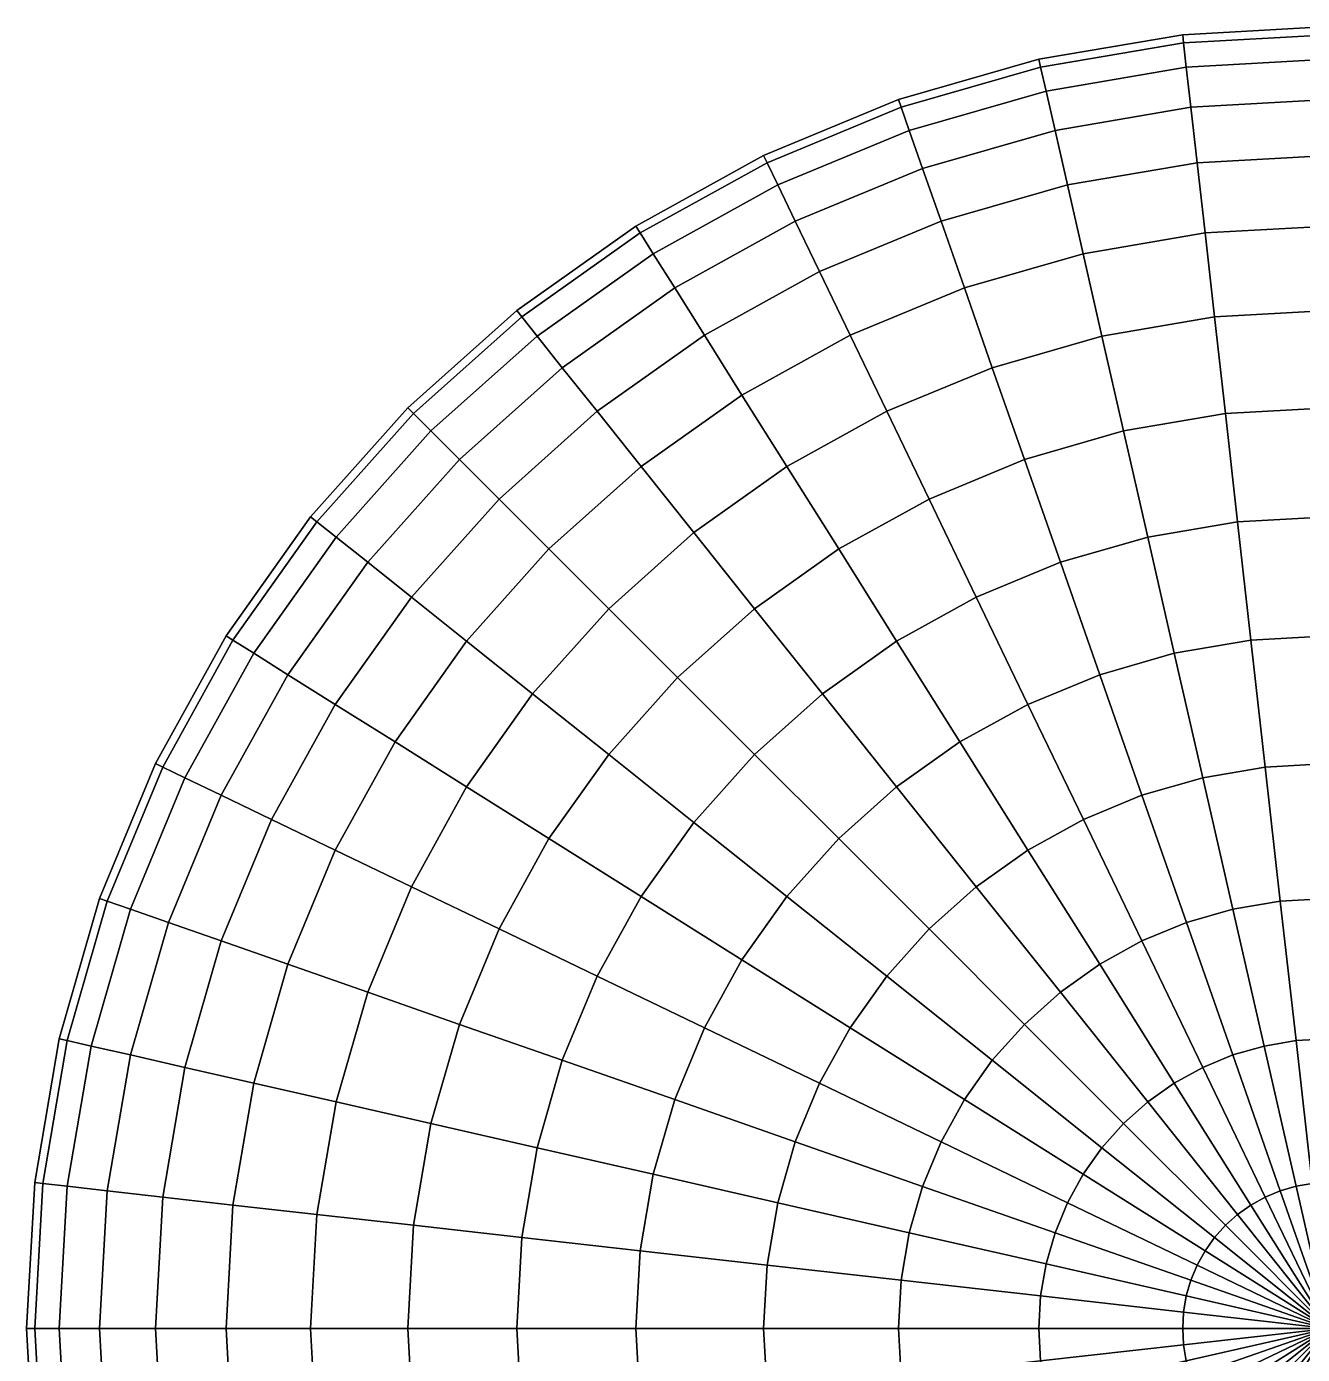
# Model space of a CAD drawing. Extents: x -1.37 to 1.37, y -1.37 to 1.37.
# Drawn here: x -1.367 to -0.027, y -0.027 to 1.367 of the extents above; entities that cross this region are included whole.
import ezdxf

# ---------------------------------------------------------------- set-up
doc = ezdxf.new("R2010")
doc.units = 0
doc.layers.add('SPH_RE', color=53, linetype='CONTINUOUS')

msp = doc.modelspace()

# ---------------------------------------------------------------- meshes
at = {"layer": 'SPH_RE'}
mesh = msp.add_polyface(dxfattribs=at)
corners = [(0, 0.9669, 0.4331), (0, 1.069, 0.5475), (-0.1197, 1.0623, 0.5475), (-0.1083, 0.9608, 0.4331), (-0.2379, 1.0422, 0.5475), (-0.2151, 0.9426, 0.4331), (-0.3531, 1.009, 0.5475), (-0.3193, 0.9126, 0.4331), (0, 1.1578, 0.6725), (-0.1296, 1.1505, 0.6725), (-0.2576, 1.1287, 0.6725), (-0.3824, 1.0928, 0.6725), (-0.5023, 1.0431, 0.6725), (-0.4638, 0.9632, 0.5475), (0, 1.2319, 0.8067), (-0.1379, 1.2242, 0.8067), (-0.2741, 1.201, 0.8067), (-0.4069, 1.1628, 0.8067), (-0.5345, 1.1099, 0.8067), (0, 1.2906, 0.9484), (-0.1445, 1.2825, 0.9484), (-0.2872, 1.2582, 0.9484), (-0.4263, 1.2182, 0.9484), (-0.56, 1.1628, 0.9484), (0, 1.3331, 1.0957), (-0.1493, 1.3247, 1.0957), (-0.2966, 1.2996, 1.0957), (-0.4403, 1.2582, 1.0957), (0, 1.3587, 1.2469), (-0.1521, 1.3502, 1.2469), (-0.3023, 1.3247, 1.2469), (-0.4488, 1.2825, 1.2469), (0, 1.3673, 1.4), (-0.1531, 1.3587, 1.4), (-0.3043, 1.3331, 1.4), (-0.4516, 1.2906, 1.4), (0, 1.3587, 1.5531), (-0.1521, 1.3502, 1.5531), (-0.3023, 1.3247, 1.5531), (-0.4488, 1.2825, 1.5531), (0, 1.3331, 1.7043), (-0.1493, 1.3247, 1.7043), (-0.2966, 1.2996, 1.7043), (-0.4403, 1.2582, 1.7043), (0, 1.2906, 1.8516), (-0.1445, 1.2825, 1.8516), (-0.2872, 1.2582, 1.8516), (-0.4263, 1.2182, 1.8516), (0, 1.2319, 1.9933), (-0.1379, 1.2242, 1.9933), (-0.2741, 1.201, 1.9933), (-0.4069, 1.1628, 1.9933), (-0.5345, 1.1099, 1.9933), (-0.56, 1.1628, 1.8516), (0, 1.1578, 2.1275), (-0.1296, 1.1505, 2.1275), (-0.2576, 1.1287, 2.1275), (-0.3824, 1.0928, 2.1275), (-0.5023, 1.0431, 2.1275), (0, 1.069, 2.2525), (-0.1197, 1.0623, 2.2525), (-0.2379, 1.0422, 2.2525), (-0.3531, 1.009, 2.2525), (-0.4638, 0.9632, 2.2525), (0, 0.9669, 2.3669), (-0.1083, 0.9608, 2.3669), (-0.2151, 0.9426, 2.3669), (-0.3193, 0.9126, 2.3669), (-0.4195, 0.8711, 2.3669)]
mesh.append_faces([[corners[k] for k in face] for face in [(0, 1, 2, 3), (3, 2, 4, 5), (5, 4, 6, 7), (1, 8, 9, 2), (2, 9, 10, 4), (4, 10, 11, 6), (6, 11, 12, 13), (8, 14, 15, 9), (9, 15, 16, 10), (10, 16, 17, 11), (11, 17, 18, 12), (14, 19, 20, 15), (15, 20, 21, 16), (16, 21, 22, 17), (17, 22, 23, 18), (19, 24, 25, 20), (20, 25, 26, 21), (21, 26, 27, 22), (24, 28, 29, 25), (25, 29, 30, 26), (26, 30, 31, 27), (28, 32, 33, 29), (29, 33, 34, 30), (30, 34, 35, 31), (32, 36, 37, 33), (33, 37, 38, 34), (34, 38, 39, 35), (36, 40, 41, 37), (37, 41, 42, 38), (38, 42, 43, 39), (40, 44, 45, 41), (41, 45, 46, 42), (42, 46, 47, 43), (44, 48, 49, 45), (45, 49, 50, 46), (46, 50, 51, 47), (47, 51, 52, 53), (48, 54, 55, 49), (49, 55, 56, 50), (50, 56, 57, 51), (51, 57, 58, 52), (54, 59, 60, 55), (55, 60, 61, 56), (56, 61, 62, 57), (57, 62, 63, 58), (59, 64, 65, 60), (60, 65, 66, 61), (61, 66, 67, 62), (62, 67, 68, 63)]])
mesh = msp.add_polyface(dxfattribs=at)
corners = [(-0.4638, 0.9632, 0.5475), (-0.5023, 1.0431, 0.6725), (-0.616, 0.9803, 0.6725), (-0.5688, 0.9052, 0.5475), (-0.7218, 0.9052, 0.6725), (-0.6665, 0.8358, 0.5475), (-0.8187, 0.8187, 0.6725), (-0.7559, 0.7559, 0.5475), (-0.5345, 1.1099, 0.8067), (-0.6554, 1.0431, 0.8067), (-0.7681, 0.9632, 0.8067), (-0.8711, 0.8711, 0.8067), (-0.56, 1.1628, 0.9484), (-0.6866, 1.0928, 0.9484), (-0.8047, 1.009, 0.9484), (-0.9126, 0.9126, 0.9484), (-1.009, 0.8047, 0.9484), (-0.9632, 0.7681, 0.8067), (-0.4263, 1.2182, 0.9484), (-0.4403, 1.2582, 1.0957), (-0.5784, 1.201, 1.0957), (-0.7092, 1.1287, 1.0957), (-0.8311, 1.0422, 1.0957), (-0.9426, 0.9426, 1.0957), (-1.0422, 0.8311, 1.0957), (-0.4488, 1.2825, 1.2469), (-0.5895, 1.2242, 1.2469), (-0.7229, 1.1505, 1.2469), (-0.8472, 1.0623, 1.2469), (-0.9608, 0.9608, 1.2469), (-1.0623, 0.8472, 1.2469), (-0.4516, 1.2906, 1.4), (-0.5933, 1.2319, 1.4), (-0.7275, 1.1578, 1.4), (-0.8525, 1.069, 1.4), (-0.9669, 0.9669, 1.4), (-1.069, 0.8525, 1.4), (-0.4488, 1.2825, 1.5531), (-0.5895, 1.2242, 1.5531), (-0.7229, 1.1505, 1.5531), (-0.8472, 1.0623, 1.5531), (-0.9608, 0.9608, 1.5531), (-1.0623, 0.8472, 1.5531), (-0.4403, 1.2582, 1.7043), (-0.5784, 1.201, 1.7043), (-0.7092, 1.1287, 1.7043), (-0.8311, 1.0422, 1.7043), (-0.9426, 0.9426, 1.7043), (-1.0422, 0.8311, 1.7043), (-0.4263, 1.2182, 1.8516), (-0.56, 1.1628, 1.8516), (-0.6866, 1.0928, 1.8516), (-0.8047, 1.009, 1.8516), (-0.9126, 0.9126, 1.8516), (-1.009, 0.8047, 1.8516), (-0.5345, 1.1099, 1.9933), (-0.6554, 1.0431, 1.9933), (-0.7681, 0.9632, 1.9933), (-0.8711, 0.8711, 1.9933), (-0.9632, 0.7681, 1.9933), (-0.5023, 1.0431, 2.1275), (-0.616, 0.9803, 2.1275), (-0.7218, 0.9052, 2.1275), (-0.8187, 0.8187, 2.1275), (-0.4638, 0.9632, 2.2525), (-0.5688, 0.9052, 2.2525), (-0.6665, 0.8358, 2.2525)]
mesh.append_faces([[corners[k] for k in face] for face in [(0, 1, 2, 3), (3, 2, 4, 5), (5, 4, 6, 7), (1, 8, 9, 2), (2, 9, 10, 4), (4, 10, 11, 6), (8, 12, 13, 9), (9, 13, 14, 10), (10, 14, 15, 11), (11, 15, 16, 17), (18, 19, 20, 12), (12, 20, 21, 13), (13, 21, 22, 14), (14, 22, 23, 15), (15, 23, 24, 16), (19, 25, 26, 20), (20, 26, 27, 21), (21, 27, 28, 22), (22, 28, 29, 23), (23, 29, 30, 24), (25, 31, 32, 26), (26, 32, 33, 27), (27, 33, 34, 28), (28, 34, 35, 29), (29, 35, 36, 30), (31, 37, 38, 32), (32, 38, 39, 33), (33, 39, 40, 34), (34, 40, 41, 35), (35, 41, 42, 36), (37, 43, 44, 38), (38, 44, 45, 39), (39, 45, 46, 40), (40, 46, 47, 41), (41, 47, 48, 42), (43, 49, 50, 44), (44, 50, 51, 45), (45, 51, 52, 46), (46, 52, 53, 47), (47, 53, 54, 48), (50, 55, 56, 51), (51, 56, 57, 52), (52, 57, 58, 53), (53, 58, 59, 54), (55, 60, 61, 56), (56, 61, 62, 57), (57, 62, 63, 58), (60, 64, 65, 61), (61, 65, 66, 62)]])
mesh = msp.add_polyface(dxfattribs=at)
corners = [(0, 0.4516, 0.1094), (0, 0.5933, 0.1681), (-0.0664, 0.5895, 0.1681), (-0.0506, 0.4488, 0.1094), (-0.132, 0.5784, 0.1681), (-0.1005, 0.4403, 0.1094), (-0.1959, 0.56, 0.1681), (-0.1492, 0.4263, 0.1094), (-0.2574, 0.5345, 0.1681), (-0.1959, 0.4069, 0.1094), (-0.3156, 0.5023, 0.1681), (-0.2403, 0.3824, 0.1094), (0, 0.7275, 0.2422), (-0.0815, 0.7229, 0.2422), (-0.1619, 0.7092, 0.2422), (-0.2403, 0.6866, 0.2422), (-0.3156, 0.6554, 0.2422), (-0.387, 0.616, 0.2422), (-0.4536, 0.5688, 0.2422), (-0.3699, 0.4638, 0.1681), (-0.5144, 0.5144, 0.2422), (-0.4195, 0.4195, 0.1681), (0, 0.8525, 0.331), (-0.0955, 0.8472, 0.331), (-0.1897, 0.8311, 0.331), (-0.2816, 0.8047, 0.331), (-0.3699, 0.7681, 0.331), (-0.4536, 0.7218, 0.331), (-0.5315, 0.6665, 0.331), (0, 0.9669, 0.4331), (-0.1083, 0.9608, 0.4331), (-0.2151, 0.9426, 0.4331), (-0.3193, 0.9126, 0.4331), (-0.4195, 0.8711, 0.4331), (-0.5144, 0.8187, 0.4331), (-0.3531, 1.009, 0.5475), (-0.4638, 0.9632, 0.5475), (-0.5688, 0.9052, 0.5475), (-0.4638, 0.9632, 2.2525), (-0.4195, 0.8711, 2.3669), (-0.5144, 0.8187, 2.3669), (-0.5688, 0.9052, 2.2525), (0, 0.9669, 2.3669), (0, 0.8525, 2.469), (-0.0955, 0.8472, 2.469), (-0.1083, 0.9608, 2.3669), (-0.1897, 0.8311, 2.469), (-0.2151, 0.9426, 2.3669), (-0.2816, 0.8047, 2.469), (-0.3193, 0.9126, 2.3669), (-0.3699, 0.7681, 2.469), (-0.4536, 0.7218, 2.469), (0, 0.7275, 2.5578), (-0.0815, 0.7229, 2.5578), (-0.1619, 0.7092, 2.5578), (-0.2403, 0.6866, 2.5578), (-0.3156, 0.6554, 2.5578), (-0.387, 0.616, 2.5578), (-0.4536, 0.5688, 2.5578), (-0.5315, 0.6665, 2.469), (0, 0.5933, 2.6319), (-0.0664, 0.5895, 2.6319), (-0.132, 0.5784, 2.6319), (-0.1959, 0.56, 2.6319), (-0.2574, 0.5345, 2.6319), (-0.3156, 0.5023, 2.6319), (-0.3699, 0.4638, 2.6319), (-0.4195, 0.4195, 2.6319), (-0.5144, 0.5144, 2.5578), (0, 0.4516, 2.6906), (-0.0506, 0.4488, 2.6906), (-0.1005, 0.4403, 2.6906), (-0.1492, 0.4263, 2.6906), (-0.1959, 0.4069, 2.6906), (-0.2403, 0.3824, 2.6906)]
mesh.append_faces([[corners[k] for k in face] for face in [(0, 1, 2, 3), (3, 2, 4, 5), (5, 4, 6, 7), (7, 6, 8, 9), (9, 8, 10, 11), (1, 12, 13, 2), (2, 13, 14, 4), (4, 14, 15, 6), (6, 15, 16, 8), (8, 16, 17, 10), (10, 17, 18, 19), (19, 18, 20, 21), (12, 22, 23, 13), (13, 23, 24, 14), (14, 24, 25, 15), (15, 25, 26, 16), (16, 26, 27, 17), (17, 27, 28, 18), (22, 29, 30, 23), (23, 30, 31, 24), (24, 31, 32, 25), (25, 32, 33, 26), (26, 33, 34, 27), (32, 35, 36, 33), (33, 36, 37, 34), (38, 39, 40, 41), (42, 43, 44, 45), (45, 44, 46, 47), (47, 46, 48, 49), (49, 48, 50, 39), (39, 50, 51, 40), (43, 52, 53, 44), (44, 53, 54, 46), (46, 54, 55, 48), (48, 55, 56, 50), (50, 56, 57, 51), (51, 57, 58, 59), (52, 60, 61, 53), (53, 61, 62, 54), (54, 62, 63, 55), (55, 63, 64, 56), (56, 64, 65, 57), (57, 65, 66, 58), (58, 66, 67, 68), (60, 69, 70, 61), (61, 70, 71, 62), (62, 71, 72, 63), (63, 72, 73, 64), (64, 73, 74, 65)]])
mesh = msp.add_polyface(dxfattribs=at)
corners = [(-0.4536, 0.5688, 0.2422), (-0.5315, 0.6665, 0.331), (-0.6028, 0.6028, 0.331), (-0.5144, 0.5144, 0.2422), (-0.6665, 0.5315, 0.331), (-0.5688, 0.4536, 0.2422), (-0.4536, 0.7218, 0.331), (-0.5144, 0.8187, 0.4331), (-0.6028, 0.7559, 0.4331), (-0.6837, 0.6837, 0.4331), (-0.7559, 0.6028, 0.4331), (-0.8187, 0.5144, 0.4331), (-0.7218, 0.4536, 0.331), (-0.5688, 0.9052, 0.5475), (-0.6665, 0.8358, 0.5475), (-0.7559, 0.7559, 0.5475), (-0.8358, 0.6665, 0.5475), (-0.9052, 0.5688, 0.5475), (-0.8187, 0.8187, 0.6725), (-0.9052, 0.7218, 0.6725), (-0.9803, 0.616, 0.6725), (-1.0431, 0.5023, 0.6725), (-0.9632, 0.4638, 0.5475), (-0.8711, 0.8711, 0.8067), (-0.9632, 0.7681, 0.8067), (-1.0431, 0.6554, 0.8067), (-1.1099, 0.5345, 0.8067), (-1.009, 0.8047, 0.9484), (-1.0928, 0.6866, 0.9484), (-1.1628, 0.56, 0.9484), (-1.0422, 0.8311, 1.0957), (-1.1287, 0.7092, 1.0957), (-1.201, 0.5784, 1.0957), (-1.0623, 0.8472, 1.2469), (-1.1505, 0.7229, 1.2469), (-1.2242, 0.5895, 1.2469), (-1.069, 0.8525, 1.4), (-1.1578, 0.7275, 1.4), (-1.2319, 0.5933, 1.4), (-1.0623, 0.8472, 1.5531), (-1.1505, 0.7229, 1.5531), (-1.2242, 0.5895, 1.5531), (-1.0422, 0.8311, 1.7043), (-1.1287, 0.7092, 1.7043), (-1.201, 0.5784, 1.7043), (-1.009, 0.8047, 1.8516), (-1.0928, 0.6866, 1.8516), (-1.1628, 0.56, 1.8516), (-0.9632, 0.7681, 1.9933), (-1.0431, 0.6554, 1.9933), (-1.1099, 0.5345, 1.9933), (-0.8711, 0.8711, 1.9933), (-0.8187, 0.8187, 2.1275), (-0.9052, 0.7218, 2.1275), (-0.9803, 0.616, 2.1275), (-1.0431, 0.5023, 2.1275), (-0.7218, 0.9052, 2.1275), (-0.6665, 0.8358, 2.2525), (-0.7559, 0.7559, 2.2525), (-0.8358, 0.6665, 2.2525), (-0.9052, 0.5688, 2.2525), (-0.9632, 0.4638, 2.2525), (-0.5688, 0.9052, 2.2525), (-0.5144, 0.8187, 2.3669), (-0.6028, 0.7559, 2.3669), (-0.6837, 0.6837, 2.3669), (-0.7559, 0.6028, 2.3669), (-0.8187, 0.5144, 2.3669), (-0.4536, 0.7218, 2.469), (-0.5315, 0.6665, 2.469), (-0.6028, 0.6028, 2.469), (-0.6665, 0.5315, 2.469), (-0.7218, 0.4536, 2.469), (-0.4536, 0.5688, 2.5578), (-0.5144, 0.5144, 2.5578), (-0.5688, 0.4536, 2.5578)]
mesh.append_faces([[corners[k] for k in face] for face in [(0, 1, 2, 3), (3, 2, 4, 5), (6, 7, 8, 1), (1, 8, 9, 2), (2, 9, 10, 4), (4, 10, 11, 12), (7, 13, 14, 8), (8, 14, 15, 9), (9, 15, 16, 10), (10, 16, 17, 11), (15, 18, 19, 16), (16, 19, 20, 17), (17, 20, 21, 22), (18, 23, 24, 19), (19, 24, 25, 20), (20, 25, 26, 21), (24, 27, 28, 25), (25, 28, 29, 26), (27, 30, 31, 28), (28, 31, 32, 29), (30, 33, 34, 31), (31, 34, 35, 32), (33, 36, 37, 34), (34, 37, 38, 35), (36, 39, 40, 37), (37, 40, 41, 38), (39, 42, 43, 40), (40, 43, 44, 41), (42, 45, 46, 43), (43, 46, 47, 44), (45, 48, 49, 46), (46, 49, 50, 47), (51, 52, 53, 48), (48, 53, 54, 49), (49, 54, 55, 50), (56, 57, 58, 52), (52, 58, 59, 53), (53, 59, 60, 54), (54, 60, 61, 55), (62, 63, 64, 57), (57, 64, 65, 58), (58, 65, 66, 59), (59, 66, 67, 60), (63, 68, 69, 64), (64, 69, 70, 65), (65, 70, 71, 66), (66, 71, 72, 67), (69, 73, 74, 70), (70, 74, 75, 71)]])
mesh = msp.add_polyface(dxfattribs=at)
corners = [(-0.9608, 0.1083, 0.4331), (-1.0623, 0.1197, 0.5475), (-1.069, 0, 0.5475), (-0.9669, 0, 0.4331), (-0.9632, 0.4638, 0.5475), (-1.0431, 0.5023, 0.6725), (-1.0928, 0.3824, 0.6725), (-1.009, 0.3531, 0.5475), (-1.1287, 0.2576, 0.6725), (-1.0422, 0.2379, 0.5475), (-1.1505, 0.1296, 0.6725), (-1.1578, 0, 0.6725), (-1.1099, 0.5345, 0.8067), (-1.1628, 0.4069, 0.8067), (-1.201, 0.2741, 0.8067), (-1.2242, 0.1379, 0.8067), (-1.2319, 0, 0.8067), (-1.1628, 0.56, 0.9484), (-1.2182, 0.4263, 0.9484), (-1.2582, 0.2872, 0.9484), (-1.2825, 0.1445, 0.9484), (-1.2906, 0, 0.9484), (-1.201, 0.5784, 1.0957), (-1.2582, 0.4403, 1.0957), (-1.2996, 0.2966, 1.0957), (-1.3247, 0.1493, 1.0957), (-1.3331, 0, 1.0957), (-1.2242, 0.5895, 1.2469), (-1.2825, 0.4488, 1.2469), (-1.3247, 0.3023, 1.2469), (-1.3502, 0.1521, 1.2469), (-1.3587, 0, 1.2469), (-1.2319, 0.5933, 1.4), (-1.2906, 0.4516, 1.4), (-1.3331, 0.3043, 1.4), (-1.3587, 0.1531, 1.4), (-1.3673, 0, 1.4), (-1.2242, 0.5895, 1.5531), (-1.2825, 0.4488, 1.5531), (-1.3247, 0.3023, 1.5531), (-1.3502, 0.1521, 1.5531), (-1.3587, 0, 1.5531), (-1.201, 0.5784, 1.7043), (-1.2582, 0.4403, 1.7043), (-1.2996, 0.2966, 1.7043), (-1.3247, 0.1493, 1.7043), (-1.3331, 0, 1.7043), (-1.1628, 0.56, 1.8516), (-1.2182, 0.4263, 1.8516), (-1.2582, 0.2872, 1.8516), (-1.2825, 0.1445, 1.8516), (-1.2906, 0, 1.8516), (-1.1099, 0.5345, 1.9933), (-1.1628, 0.4069, 1.9933), (-1.201, 0.2741, 1.9933), (-1.2242, 0.1379, 1.9933), (-1.2319, 0, 1.9933), (-1.0431, 0.5023, 2.1275), (-1.0928, 0.3824, 2.1275), (-1.1287, 0.2576, 2.1275), (-1.1505, 0.1296, 2.1275), (-1.1578, 0, 2.1275), (-0.9632, 0.4638, 2.2525), (-1.009, 0.3531, 2.2525), (-1.0422, 0.2379, 2.2525), (-1.0623, 0.1197, 2.2525), (-1.069, 0, 2.2525)]
mesh.append_faces([[corners[k] for k in face] for face in [(0, 1, 2, 3), (4, 5, 6, 7), (7, 6, 8, 9), (9, 8, 10, 1), (1, 10, 11, 2), (5, 12, 13, 6), (6, 13, 14, 8), (8, 14, 15, 10), (10, 15, 16, 11), (12, 17, 18, 13), (13, 18, 19, 14), (14, 19, 20, 15), (15, 20, 21, 16), (17, 22, 23, 18), (18, 23, 24, 19), (19, 24, 25, 20), (20, 25, 26, 21), (22, 27, 28, 23), (23, 28, 29, 24), (24, 29, 30, 25), (25, 30, 31, 26), (27, 32, 33, 28), (28, 33, 34, 29), (29, 34, 35, 30), (30, 35, 36, 31), (32, 37, 38, 33), (33, 38, 39, 34), (34, 39, 40, 35), (35, 40, 41, 36), (37, 42, 43, 38), (38, 43, 44, 39), (39, 44, 45, 40), (40, 45, 46, 41), (42, 47, 48, 43), (43, 48, 49, 44), (44, 49, 50, 45), (45, 50, 51, 46), (47, 52, 53, 48), (48, 53, 54, 49), (49, 54, 55, 50), (50, 55, 56, 51), (52, 57, 58, 53), (53, 58, 59, 54), (54, 59, 60, 55), (55, 60, 61, 56), (57, 62, 63, 58), (58, 63, 64, 59), (59, 64, 65, 60), (60, 65, 66, 61)]])
mesh = msp.add_polyface(dxfattribs=at)
corners = [(-0.4263, 0.1492, 0.1094), (-0.56, 0.1959, 0.1681), (-0.5784, 0.132, 0.1681), (-0.4403, 0.1005, 0.1094), (-0.5895, 0.0664, 0.1681), (-0.4488, 0.0506, 0.1094), (-0.5933, 0, 0.1681), (-0.4516, 0, 0.1094), (-0.4638, 0.3699, 0.1681), (-0.5688, 0.4536, 0.2422), (-0.616, 0.387, 0.2422), (-0.5023, 0.3156, 0.1681), (-0.6554, 0.3156, 0.2422), (-0.5345, 0.2574, 0.1681), (-0.6866, 0.2403, 0.2422), (-0.7092, 0.1619, 0.2422), (-0.7229, 0.0815, 0.2422), (-0.7275, 0, 0.2422), (-0.6665, 0.5315, 0.331), (-0.7218, 0.4536, 0.331), (-0.7681, 0.3699, 0.331), (-0.8047, 0.2816, 0.331), (-0.8311, 0.1897, 0.331), (-0.8472, 0.0955, 0.331), (-0.8525, 0, 0.331), (-0.8187, 0.5144, 0.4331), (-0.8711, 0.4195, 0.4331), (-0.9126, 0.3193, 0.4331), (-0.9426, 0.2151, 0.4331), (-0.9608, 0.1083, 0.4331), (-0.9669, 0, 0.4331), (-0.9052, 0.5688, 0.5475), (-0.9632, 0.4638, 0.5475), (-1.009, 0.3531, 0.5475), (-1.0422, 0.2379, 0.5475), (-1.0623, 0.1197, 0.5475), (-0.9052, 0.5688, 2.2525), (-0.8187, 0.5144, 2.3669), (-0.8711, 0.4195, 2.3669), (-0.9632, 0.4638, 2.2525), (-0.9126, 0.3193, 2.3669), (-1.009, 0.3531, 2.2525), (-0.9426, 0.2151, 2.3669), (-1.0422, 0.2379, 2.2525), (-0.9608, 0.1083, 2.3669), (-1.0623, 0.1197, 2.2525), (-0.9669, 0, 2.3669), (-1.069, 0, 2.2525), (-0.7218, 0.4536, 2.469), (-0.7681, 0.3699, 2.469), (-0.8047, 0.2816, 2.469), (-0.8311, 0.1897, 2.469), (-0.8472, 0.0955, 2.469), (-0.8525, 0, 2.469), (-0.6665, 0.5315, 2.469), (-0.5688, 0.4536, 2.5578), (-0.616, 0.387, 2.5578), (-0.6554, 0.3156, 2.5578), (-0.6866, 0.2403, 2.5578), (-0.7092, 0.1619, 2.5578), (-0.7229, 0.0815, 2.5578), (-0.7275, 0, 2.5578), (-0.4638, 0.3699, 2.6319), (-0.5023, 0.3156, 2.6319), (-0.5345, 0.2574, 2.6319), (-0.56, 0.1959, 2.6319), (-0.5784, 0.132, 2.6319), (-0.5895, 0.0664, 2.6319), (-0.5933, 0, 2.6319), (-0.4263, 0.1492, 2.6906), (-0.4403, 0.1005, 2.6906), (-0.4488, 0.0506, 2.6906), (-0.4516, 0, 2.6906)]
mesh.append_faces([[corners[k] for k in face] for face in [(0, 1, 2, 3), (3, 2, 4, 5), (5, 4, 6, 7), (8, 9, 10, 11), (11, 10, 12, 13), (13, 12, 14, 1), (1, 14, 15, 2), (2, 15, 16, 4), (4, 16, 17, 6), (9, 18, 19, 10), (10, 19, 20, 12), (12, 20, 21, 14), (14, 21, 22, 15), (15, 22, 23, 16), (16, 23, 24, 17), (19, 25, 26, 20), (20, 26, 27, 21), (21, 27, 28, 22), (22, 28, 29, 23), (23, 29, 30, 24), (25, 31, 32, 26), (26, 32, 33, 27), (27, 33, 34, 28), (28, 34, 35, 29), (36, 37, 38, 39), (39, 38, 40, 41), (41, 40, 42, 43), (43, 42, 44, 45), (45, 44, 46, 47), (37, 48, 49, 38), (38, 49, 50, 40), (40, 50, 51, 42), (42, 51, 52, 44), (44, 52, 53, 46), (54, 55, 56, 48), (48, 56, 57, 49), (49, 57, 58, 50), (50, 58, 59, 51), (51, 59, 60, 52), (52, 60, 61, 53), (55, 62, 63, 56), (56, 63, 64, 57), (57, 64, 65, 58), (58, 65, 66, 59), (59, 66, 67, 60), (60, 67, 68, 61), (65, 69, 70, 66), (66, 70, 71, 67), (67, 71, 72, 68)]])
mesh = msp.add_polyface(dxfattribs=at)
corners = [(-0.1083, 0.1083, 0.0413), (-0.2151, 0.2151, 0.0669), (-0.2379, 0.1897, 0.0669), (-0.1197, 0.0955, 0.0413), (-0.2576, 0.1619, 0.0669), (-0.1296, 0.0815, 0.0413), (-0.2741, 0.132, 0.0669), (-0.1379, 0.0664, 0.0413), (-0.2872, 0.1005, 0.0669), (-0.1445, 0.0506, 0.0413), (-0.2966, 0.0677, 0.0669), (-0.1493, 0.0341, 0.0413), (-0.3023, 0.0341, 0.0669), (-0.1521, 0.0171, 0.0413), (-0.3043, 0, 0.0669), (-0.1531, 0, 0.0413), (-0.132, 0.2741, 0.0669), (-0.1959, 0.4069, 0.1094), (-0.2403, 0.3824, 0.1094), (-0.1619, 0.2576, 0.0669), (-0.2816, 0.3531, 0.1094), (-0.1897, 0.2379, 0.0669), (-0.3193, 0.3193, 0.1094), (-0.3531, 0.2816, 0.1094), (-0.3824, 0.2403, 0.1094), (-0.4069, 0.1959, 0.1094), (-0.4263, 0.1492, 0.1094), (-0.4403, 0.1005, 0.1094), (-0.4488, 0.0506, 0.1094), (-0.4516, 0, 0.1094), (-0.3156, 0.5023, 0.1681), (-0.3699, 0.4638, 0.1681), (-0.4195, 0.4195, 0.1681), (-0.4638, 0.3699, 0.1681), (-0.5023, 0.3156, 0.1681), (-0.5345, 0.2574, 0.1681), (-0.56, 0.1959, 0.1681), (-0.5144, 0.5144, 0.2422), (-0.5688, 0.4536, 0.2422), (-0.5144, 0.5144, 2.5578), (-0.4195, 0.4195, 2.6319), (-0.4638, 0.3699, 2.6319), (-0.5688, 0.4536, 2.5578), (-0.3156, 0.5023, 2.6319), (-0.2403, 0.3824, 2.6906), (-0.2816, 0.3531, 2.6906), (-0.3699, 0.4638, 2.6319), (-0.3193, 0.3193, 2.6906), (-0.3531, 0.2816, 2.6906), (-0.3824, 0.2403, 2.6906), (-0.5023, 0.3156, 2.6319), (-0.4069, 0.1959, 2.6906), (-0.5345, 0.2574, 2.6319), (-0.4263, 0.1492, 2.6906), (-0.56, 0.1959, 2.6319), (-0.1959, 0.4069, 2.6906), (-0.132, 0.2741, 2.7331), (-0.1619, 0.2576, 2.7331), (-0.1897, 0.2379, 2.7331), (-0.2151, 0.2151, 2.7331), (-0.2379, 0.1897, 2.7331), (-0.2576, 0.1619, 2.7331), (-0.2741, 0.132, 2.7331), (-0.2872, 0.1005, 2.7331), (-0.2966, 0.0677, 2.7331), (-0.4403, 0.1005, 2.6906), (-0.3023, 0.0341, 2.7331), (-0.4488, 0.0506, 2.6906), (-0.3043, 0, 2.7331), (-0.4516, 0, 2.6906), (-0.0955, 0.1197, 2.7587), (-0.1083, 0.1083, 2.7587), (-0.1197, 0.0955, 2.7587), (-0.1296, 0.0815, 2.7587), (-0.1379, 0.0664, 2.7587), (-0.1445, 0.0506, 2.7587), (-0.1493, 0.0341, 2.7587), (-0.1521, 0.0171, 2.7587), (-0.1531, 0, 2.7587)]
mesh.append_faces([[corners[k] for k in face] for face in [(0, 1, 2, 3), (3, 2, 4, 5), (5, 4, 6, 7), (7, 6, 8, 9), (9, 8, 10, 11), (11, 10, 12, 13), (13, 12, 14, 15), (16, 17, 18, 19), (19, 18, 20, 21), (21, 20, 22, 1), (1, 22, 23, 2), (2, 23, 24, 4), (4, 24, 25, 6), (6, 25, 26, 8), (8, 26, 27, 10), (10, 27, 28, 12), (12, 28, 29, 14), (18, 30, 31, 20), (20, 31, 32, 22), (22, 32, 33, 23), (23, 33, 34, 24), (24, 34, 35, 25), (25, 35, 36, 26), (32, 37, 38, 33), (39, 40, 41, 42), (43, 44, 45, 46), (46, 45, 47, 40), (40, 47, 48, 41), (41, 48, 49, 50), (50, 49, 51, 52), (52, 51, 53, 54), (55, 56, 57, 44), (44, 57, 58, 45), (45, 58, 59, 47), (47, 59, 60, 48), (48, 60, 61, 49), (49, 61, 62, 51), (51, 62, 63, 53), (53, 63, 64, 65), (65, 64, 66, 67), (67, 66, 68, 69), (58, 70, 71, 59), (59, 71, 72, 60), (60, 72, 73, 61), (61, 73, 74, 62), (62, 74, 75, 63), (63, 75, 76, 64), (64, 76, 77, 66), (66, 77, 78, 68)]])
mesh = msp.add_polyface(dxfattribs=at)
corners = [(0, 0.1531, 0.0413), (0, 0.3043, 0.0669), (-0.0341, 0.3023, 0.0669), (-0.0171, 0.1521, 0.0413), (-0.0677, 0.2966, 0.0669), (-0.0341, 0.1493, 0.0413), (-0.1005, 0.2872, 0.0669), (-0.0506, 0.1445, 0.0413), (-0.132, 0.2741, 0.0669), (-0.0664, 0.1379, 0.0413), (-0.1619, 0.2576, 0.0669), (-0.0815, 0.1296, 0.0413), (-0.1897, 0.2379, 0.0669), (-0.0955, 0.1197, 0.0413), (-0.2151, 0.2151, 0.0669), (-0.1083, 0.1083, 0.0413), (0, 0.4516, 0.1094), (-0.0506, 0.4488, 0.1094), (-0.1005, 0.4403, 0.1094), (-0.1492, 0.4263, 0.1094), (-0.1959, 0.4069, 0.1094), (0, 0.4516, 2.6906), (0, 0.3043, 2.7331), (-0.0341, 0.3023, 2.7331), (-0.0506, 0.4488, 2.6906), (-0.0677, 0.2966, 2.7331), (-0.1005, 0.4403, 2.6906), (-0.1005, 0.2872, 2.7331), (-0.1492, 0.4263, 2.6906), (-0.132, 0.2741, 2.7331), (-0.1959, 0.4069, 2.6906), (0, 0.1531, 2.7587), (-0.0171, 0.1521, 2.7587), (-0.0341, 0.1493, 2.7587), (-0.0506, 0.1445, 2.7587), (-0.0664, 0.1379, 2.7587), (-0.0815, 0.1296, 2.7587), (-0.1619, 0.2576, 2.7331), (-0.0955, 0.1197, 2.7587), (-0.1897, 0.2379, 2.7331), (0, 0, 0.0327), (0, 0, 2.7673), (-0.1083, 0.1083, 2.7587), (-0.1197, 0.0955, 0.0413), (-0.1197, 0.0955, 2.7587), (-0.1296, 0.0815, 0.0413), (-0.1296, 0.0815, 2.7587), (-0.1379, 0.0664, 0.0413), (-0.1379, 0.0664, 2.7587), (-0.1445, 0.0506, 0.0413), (-0.1445, 0.0506, 2.7587), (-0.1493, 0.0341, 0.0413), (-0.1493, 0.0341, 2.7587), (-0.1521, 0.0171, 0.0413), (-0.1521, 0.0171, 2.7587), (-0.1531, 0, 0.0413), (-0.1531, 0, 2.7587)]
mesh.append_faces([[corners[k] for k in face] for face in [(0, 1, 2, 3), (3, 2, 4, 5), (5, 4, 6, 7), (7, 6, 8, 9), (9, 8, 10, 11), (11, 10, 12, 13), (13, 12, 14, 15), (1, 16, 17, 2), (2, 17, 18, 4), (4, 18, 19, 6), (6, 19, 20, 8), (21, 22, 23, 24), (24, 23, 25, 26), (26, 25, 27, 28), (28, 27, 29, 30), (22, 31, 32, 23), (23, 32, 33, 25), (25, 33, 34, 27), (27, 34, 35, 29), (29, 35, 36, 37), (37, 36, 38, 39), (40, 0, 3, 3), (32, 31, 41, 41), (40, 3, 5, 5), (33, 32, 41, 41), (40, 5, 7, 7), (34, 33, 41, 41), (40, 7, 9, 9), (35, 34, 41, 41), (40, 9, 11, 11), (36, 35, 41, 41), (40, 11, 13, 13), (38, 36, 41, 41), (40, 13, 15, 15), (42, 38, 41, 41), (40, 15, 43, 43), (44, 42, 41, 41), (40, 43, 45, 45), (46, 44, 41, 41), (40, 45, 47, 47), (48, 46, 41, 41), (40, 47, 49, 49), (50, 48, 41, 41), (40, 49, 51, 51), (52, 50, 41, 41), (40, 51, 53, 53), (54, 52, 41, 41), (40, 53, 55, 55), (56, 54, 41, 41)]])
mesh = msp.add_polyface(dxfattribs=at)
corners = [(-0.9669, 0, 0.4331), (-1.069, 0, 0.5475), (-1.0623, -0.1197, 0.5475), (-0.9608, -0.1083, 0.4331), (-1.1578, 0, 0.6725), (-1.1505, -0.1296, 0.6725), (-1.1287, -0.2576, 0.6725), (-1.0422, -0.2379, 0.5475), (-1.0928, -0.3824, 0.6725), (-1.009, -0.3531, 0.5475), (-1.0431, -0.5023, 0.6725), (-0.9632, -0.4638, 0.5475), (-1.2319, 0, 0.8067), (-1.2242, -0.1379, 0.8067), (-1.201, -0.2741, 0.8067), (-1.1628, -0.4069, 0.8067), (-1.1099, -0.5345, 0.8067), (-1.2906, 0, 0.9484), (-1.2825, -0.1445, 0.9484), (-1.2582, -0.2872, 0.9484), (-1.2182, -0.4263, 0.9484), (-1.1628, -0.56, 0.9484), (-1.3331, 0, 1.0957), (-1.3247, -0.1493, 1.0957), (-1.2996, -0.2966, 1.0957), (-1.2582, -0.4403, 1.0957), (-1.201, -0.5784, 1.0957), (-1.3587, 0, 1.2469), (-1.3502, -0.1521, 1.2469), (-1.3247, -0.3023, 1.2469), (-1.2825, -0.4488, 1.2469), (-1.2242, -0.5895, 1.2469), (-1.3673, 0, 1.4), (-1.3587, -0.1531, 1.4), (-1.3331, -0.3043, 1.4), (-1.2906, -0.4516, 1.4), (-1.2319, -0.5933, 1.4), (-1.3587, 0, 1.5531), (-1.3502, -0.1521, 1.5531), (-1.3247, -0.3023, 1.5531), (-1.2825, -0.4488, 1.5531), (-1.2242, -0.5895, 1.5531), (-1.3331, 0, 1.7043), (-1.3247, -0.1493, 1.7043), (-1.2996, -0.2966, 1.7043), (-1.2582, -0.4403, 1.7043), (-1.201, -0.5784, 1.7043), (-1.2906, 0, 1.8516), (-1.2825, -0.1445, 1.8516), (-1.2582, -0.2872, 1.8516), (-1.2182, -0.4263, 1.8516), (-1.1628, -0.56, 1.8516), (-1.2319, 0, 1.9933), (-1.2242, -0.1379, 1.9933), (-1.201, -0.2741, 1.9933), (-1.1628, -0.4069, 1.9933), (-1.1099, -0.5345, 1.9933), (-1.1578, 0, 2.1275), (-1.1505, -0.1296, 2.1275), (-1.1287, -0.2576, 2.1275), (-1.0928, -0.3824, 2.1275), (-1.0431, -0.5023, 2.1275), (-1.069, 0, 2.2525), (-1.0623, -0.1197, 2.2525), (-1.0422, -0.2379, 2.2525), (-1.009, -0.3531, 2.2525), (-0.9632, -0.4638, 2.2525)]
mesh.append_faces([[corners[k] for k in face] for face in [(0, 1, 2, 3), (1, 4, 5, 2), (2, 5, 6, 7), (7, 6, 8, 9), (9, 8, 10, 11), (4, 12, 13, 5), (5, 13, 14, 6), (6, 14, 15, 8), (8, 15, 16, 10), (12, 17, 18, 13), (13, 18, 19, 14), (14, 19, 20, 15), (15, 20, 21, 16), (17, 22, 23, 18), (18, 23, 24, 19), (19, 24, 25, 20), (20, 25, 26, 21), (22, 27, 28, 23), (23, 28, 29, 24), (24, 29, 30, 25), (25, 30, 31, 26), (27, 32, 33, 28), (28, 33, 34, 29), (29, 34, 35, 30), (30, 35, 36, 31), (32, 37, 38, 33), (33, 38, 39, 34), (34, 39, 40, 35), (35, 40, 41, 36), (37, 42, 43, 38), (38, 43, 44, 39), (39, 44, 45, 40), (40, 45, 46, 41), (42, 47, 48, 43), (43, 48, 49, 44), (44, 49, 50, 45), (45, 50, 51, 46), (47, 52, 53, 48), (48, 53, 54, 49), (49, 54, 55, 50), (50, 55, 56, 51), (52, 57, 58, 53), (53, 58, 59, 54), (54, 59, 60, 55), (55, 60, 61, 56), (57, 62, 63, 58), (58, 63, 64, 59), (59, 64, 65, 60), (60, 65, 66, 61)]])
mesh = msp.add_polyface(dxfattribs=at)
corners = [(-0.4516, 0, 0.1094), (-0.5933, 0, 0.1681), (-0.5895, -0.0664, 0.1681), (-0.4488, -0.0506, 0.1094), (-0.5784, -0.132, 0.1681), (-0.4403, -0.1005, 0.1094), (-0.56, -0.1959, 0.1681), (-0.4263, -0.1492, 0.1094), (-0.7275, 0, 0.2422), (-0.7229, -0.0815, 0.2422), (-0.7092, -0.1619, 0.2422), (-0.6866, -0.2403, 0.2422), (-0.6554, -0.3156, 0.2422), (-0.5345, -0.2574, 0.1681), (-0.616, -0.387, 0.2422), (-0.5023, -0.3156, 0.1681), (-0.5688, -0.4536, 0.2422), (-0.4638, -0.3699, 0.1681), (-0.8525, 0, 0.331), (-0.8472, -0.0955, 0.331), (-0.8311, -0.1897, 0.331), (-0.8047, -0.2816, 0.331), (-0.7681, -0.3699, 0.331), (-0.7218, -0.4536, 0.331), (-0.6665, -0.5315, 0.331), (-0.9669, 0, 0.4331), (-0.9608, -0.1083, 0.4331), (-0.9426, -0.2151, 0.4331), (-0.9126, -0.3193, 0.4331), (-0.8711, -0.4195, 0.4331), (-0.8187, -0.5144, 0.4331), (-1.0623, -0.1197, 0.5475), (-1.0422, -0.2379, 0.5475), (-1.009, -0.3531, 0.5475), (-0.9632, -0.4638, 0.5475), (-0.9052, -0.5688, 0.5475), (-1.069, 0, 2.2525), (-0.9669, 0, 2.3669), (-0.9608, -0.1083, 2.3669), (-1.0623, -0.1197, 2.2525), (-0.9426, -0.2151, 2.3669), (-1.0422, -0.2379, 2.2525), (-0.9126, -0.3193, 2.3669), (-1.009, -0.3531, 2.2525), (-0.8711, -0.4195, 2.3669), (-0.9632, -0.4638, 2.2525), (-0.8187, -0.5144, 2.3669), (-0.9052, -0.5688, 2.2525), (-0.8525, 0, 2.469), (-0.8472, -0.0955, 2.469), (-0.8311, -0.1897, 2.469), (-0.8047, -0.2816, 2.469), (-0.7681, -0.3699, 2.469), (-0.7218, -0.4536, 2.469), (-0.7275, 0, 2.5578), (-0.7229, -0.0815, 2.5578), (-0.7092, -0.1619, 2.5578), (-0.6866, -0.2403, 2.5578), (-0.6554, -0.3156, 2.5578), (-0.616, -0.387, 2.5578), (-0.5688, -0.4536, 2.5578), (-0.6665, -0.5315, 2.469), (-0.5933, 0, 2.6319), (-0.5895, -0.0664, 2.6319), (-0.5784, -0.132, 2.6319), (-0.56, -0.1959, 2.6319), (-0.5345, -0.2574, 2.6319), (-0.5023, -0.3156, 2.6319), (-0.4638, -0.3699, 2.6319), (-0.4516, 0, 2.6906), (-0.4488, -0.0506, 2.6906), (-0.4403, -0.1005, 2.6906), (-0.4263, -0.1492, 2.6906)]
mesh.append_faces([[corners[k] for k in face] for face in [(0, 1, 2, 3), (3, 2, 4, 5), (5, 4, 6, 7), (1, 8, 9, 2), (2, 9, 10, 4), (4, 10, 11, 6), (6, 11, 12, 13), (13, 12, 14, 15), (15, 14, 16, 17), (8, 18, 19, 9), (9, 19, 20, 10), (10, 20, 21, 11), (11, 21, 22, 12), (12, 22, 23, 14), (14, 23, 24, 16), (18, 25, 26, 19), (19, 26, 27, 20), (20, 27, 28, 21), (21, 28, 29, 22), (22, 29, 30, 23), (26, 31, 32, 27), (27, 32, 33, 28), (28, 33, 34, 29), (29, 34, 35, 30), (36, 37, 38, 39), (39, 38, 40, 41), (41, 40, 42, 43), (43, 42, 44, 45), (45, 44, 46, 47), (37, 48, 49, 38), (38, 49, 50, 40), (40, 50, 51, 42), (42, 51, 52, 44), (44, 52, 53, 46), (48, 54, 55, 49), (49, 55, 56, 50), (50, 56, 57, 51), (51, 57, 58, 52), (52, 58, 59, 53), (53, 59, 60, 61), (54, 62, 63, 55), (55, 63, 64, 56), (56, 64, 65, 57), (57, 65, 66, 58), (58, 66, 67, 59), (59, 67, 68, 60), (62, 69, 70, 63), (63, 70, 71, 64), (64, 71, 72, 65)]])
mesh = msp.add_polyface(dxfattribs=at)
corners = [(-0.1531, 0, 0.0413), (-0.3043, 0, 0.0669), (-0.3023, -0.0341, 0.0669), (-0.1521, -0.0171, 0.0413), (-0.2966, -0.0677, 0.0669), (-0.1493, -0.0341, 0.0413), (-0.2872, -0.1005, 0.0669), (-0.1445, -0.0506, 0.0413), (-0.2741, -0.132, 0.0669), (-0.1379, -0.0664, 0.0413), (-0.2576, -0.1619, 0.0669), (-0.1296, -0.0815, 0.0413), (-0.2379, -0.1897, 0.0669), (-0.1197, -0.0955, 0.0413), (-0.2151, -0.2151, 0.0669), (-0.1083, -0.1083, 0.0413), (-0.1897, -0.2379, 0.0669), (-0.0955, -0.1197, 0.0413), (-0.4516, 0, 0.1094), (-0.4488, -0.0506, 0.1094), (-0.4403, -0.1005, 0.1094), (-0.4263, -0.1492, 0.1094), (-0.4069, -0.1959, 0.1094), (-0.3824, -0.2403, 0.1094), (-0.3531, -0.2816, 0.1094), (-0.3193, -0.3193, 0.1094), (-0.2816, -0.3531, 0.1094), (-0.2403, -0.3824, 0.1094), (-0.1619, -0.2576, 0.0669), (-0.1959, -0.4069, 0.1094), (-0.132, -0.2741, 0.0669), (-0.56, -0.1959, 0.1681), (-0.5345, -0.2574, 0.1681), (-0.5023, -0.3156, 0.1681), (-0.4638, -0.3699, 0.1681), (-0.4195, -0.4195, 0.1681), (-0.3699, -0.4638, 0.1681), (-0.3156, -0.5023, 0.1681), (-0.5688, -0.4536, 0.2422), (-0.5144, -0.5144, 0.2422), (-0.5688, -0.4536, 2.5578), (-0.4638, -0.3699, 2.6319), (-0.4195, -0.4195, 2.6319), (-0.5144, -0.5144, 2.5578), (-0.56, -0.1959, 2.6319), (-0.4263, -0.1492, 2.6906), (-0.4069, -0.1959, 2.6906), (-0.5345, -0.2574, 2.6319), (-0.3824, -0.2403, 2.6906), (-0.5023, -0.3156, 2.6319), (-0.3531, -0.2816, 2.6906), (-0.3193, -0.3193, 2.6906), (-0.2816, -0.3531, 2.6906), (-0.3699, -0.4638, 2.6319), (-0.2403, -0.3824, 2.6906), (-0.3156, -0.5023, 2.6319), (-0.4516, 0, 2.6906), (-0.3043, 0, 2.7331), (-0.3023, -0.0341, 2.7331), (-0.4488, -0.0506, 2.6906), (-0.2966, -0.0677, 2.7331), (-0.4403, -0.1005, 2.6906), (-0.2872, -0.1005, 2.7331), (-0.2741, -0.132, 2.7331), (-0.2576, -0.1619, 2.7331), (-0.2379, -0.1897, 2.7331), (-0.2151, -0.2151, 2.7331), (-0.1897, -0.2379, 2.7331), (-0.1619, -0.2576, 2.7331), (-0.132, -0.2741, 2.7331), (-0.1959, -0.4069, 2.6906), (-0.1531, 0, 2.7587), (-0.1521, -0.0171, 2.7587), (-0.1493, -0.0341, 2.7587), (-0.1445, -0.0506, 2.7587), (-0.1379, -0.0664, 2.7587), (-0.1296, -0.0815, 2.7587), (-0.1197, -0.0955, 2.7587), (-0.1083, -0.1083, 2.7587)]
mesh.append_faces([[corners[k] for k in face] for face in [(0, 1, 2, 3), (3, 2, 4, 5), (5, 4, 6, 7), (7, 6, 8, 9), (9, 8, 10, 11), (11, 10, 12, 13), (13, 12, 14, 15), (15, 14, 16, 17), (1, 18, 19, 2), (2, 19, 20, 4), (4, 20, 21, 6), (6, 21, 22, 8), (8, 22, 23, 10), (10, 23, 24, 12), (12, 24, 25, 14), (14, 25, 26, 16), (16, 26, 27, 28), (28, 27, 29, 30), (21, 31, 32, 22), (22, 32, 33, 23), (23, 33, 34, 24), (24, 34, 35, 25), (25, 35, 36, 26), (26, 36, 37, 27), (34, 38, 39, 35), (40, 41, 42, 43), (44, 45, 46, 47), (47, 46, 48, 49), (49, 48, 50, 41), (41, 50, 51, 42), (42, 51, 52, 53), (53, 52, 54, 55), (56, 57, 58, 59), (59, 58, 60, 61), (61, 60, 62, 45), (45, 62, 63, 46), (46, 63, 64, 48), (48, 64, 65, 50), (50, 65, 66, 51), (51, 66, 67, 52), (52, 67, 68, 54), (54, 68, 69, 70), (57, 71, 72, 58), (58, 72, 73, 60), (60, 73, 74, 62), (62, 74, 75, 63), (63, 75, 76, 64), (64, 76, 77, 65), (65, 77, 78, 66)]])
mesh = msp.add_polyface(dxfattribs=at)
corners = [(-0.0955, -0.1197, 0.0413), (-0.1897, -0.2379, 0.0669), (-0.1619, -0.2576, 0.0669), (-0.0815, -0.1296, 0.0413), (-0.132, -0.2741, 0.0669), (-0.0664, -0.1379, 0.0413), (-0.1005, -0.2872, 0.0669), (-0.0506, -0.1445, 0.0413), (-0.0677, -0.2966, 0.0669), (-0.0341, -0.1493, 0.0413), (-0.0341, -0.3023, 0.0669), (-0.0171, -0.1521, 0.0413), (0, -0.3043, 0.0669), (0, -0.1531, 0.0413), (-0.1959, -0.4069, 0.1094), (-0.1492, -0.4263, 0.1094), (-0.1005, -0.4403, 0.1094), (-0.0506, -0.4488, 0.1094), (0, -0.4516, 0.1094), (-0.1959, -0.4069, 2.6906), (-0.132, -0.2741, 2.7331), (-0.1005, -0.2872, 2.7331), (-0.1492, -0.4263, 2.6906), (-0.0677, -0.2966, 2.7331), (-0.1005, -0.4403, 2.6906), (-0.0341, -0.3023, 2.7331), (-0.0506, -0.4488, 2.6906), (0, -0.3043, 2.7331), (0, -0.4516, 2.6906), (-0.2151, -0.2151, 2.7331), (-0.1083, -0.1083, 2.7587), (-0.0955, -0.1197, 2.7587), (-0.1897, -0.2379, 2.7331), (-0.0815, -0.1296, 2.7587), (-0.1619, -0.2576, 2.7331), (-0.0664, -0.1379, 2.7587), (-0.0506, -0.1445, 2.7587), (-0.0341, -0.1493, 2.7587), (-0.0171, -0.1521, 2.7587), (0, -0.1531, 2.7587), (0, 0, 0.0327), (-0.1531, 0, 0.0413), (-0.1521, -0.0171, 0.0413), (-0.1521, -0.0171, 2.7587), (-0.1531, 0, 2.7587), (0, 0, 2.7673), (-0.1493, -0.0341, 0.0413), (-0.1493, -0.0341, 2.7587), (-0.1445, -0.0506, 0.0413), (-0.1445, -0.0506, 2.7587), (-0.1379, -0.0664, 0.0413), (-0.1379, -0.0664, 2.7587), (-0.1296, -0.0815, 0.0413), (-0.1296, -0.0815, 2.7587), (-0.1197, -0.0955, 0.0413), (-0.1197, -0.0955, 2.7587), (-0.1083, -0.1083, 0.0413)]
mesh.append_faces([[corners[k] for k in face] for face in [(0, 1, 2, 3), (3, 2, 4, 5), (5, 4, 6, 7), (7, 6, 8, 9), (9, 8, 10, 11), (11, 10, 12, 13), (4, 14, 15, 6), (6, 15, 16, 8), (8, 16, 17, 10), (10, 17, 18, 12), (19, 20, 21, 22), (22, 21, 23, 24), (24, 23, 25, 26), (26, 25, 27, 28), (29, 30, 31, 32), (32, 31, 33, 34), (34, 33, 35, 20), (20, 35, 36, 21), (21, 36, 37, 23), (23, 37, 38, 25), (25, 38, 39, 27), (40, 41, 42, 42), (43, 44, 45, 45), (40, 42, 46, 46), (47, 43, 45, 45), (40, 46, 48, 48), (49, 47, 45, 45), (40, 48, 50, 50), (51, 49, 45, 45), (40, 50, 52, 52), (53, 51, 45, 45), (40, 52, 54, 54), (55, 53, 45, 45), (40, 54, 56, 56), (30, 55, 45, 45), (40, 56, 0, 0), (31, 30, 45, 45), (40, 0, 3, 3), (33, 31, 45, 45), (40, 3, 5, 5), (35, 33, 45, 45), (40, 5, 7, 7), (36, 35, 45, 45), (40, 7, 9, 9), (37, 36, 45, 45), (40, 9, 11, 11), (38, 37, 45, 45), (40, 11, 13, 13), (39, 38, 45, 45)]])

doc.saveas('drawing.dxf')
